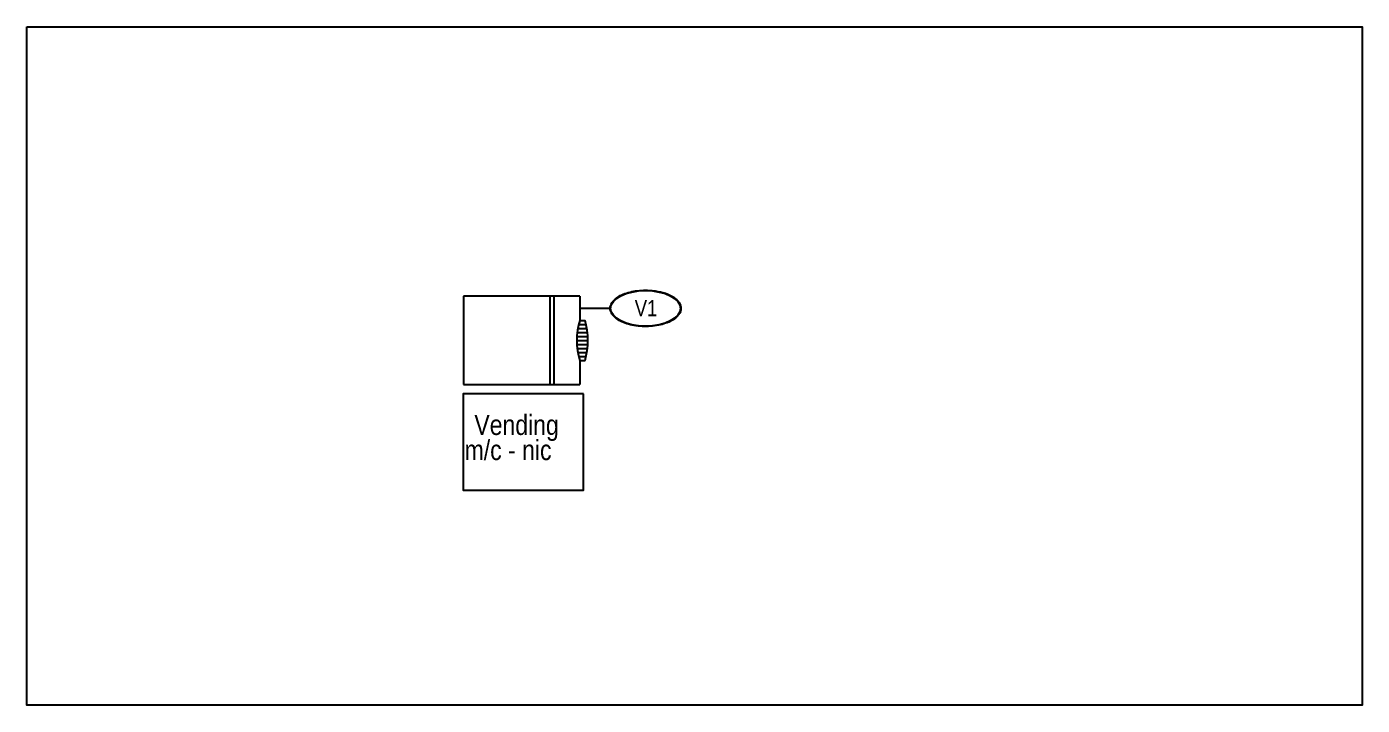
# Model space of a CAD drawing. Extents: x 1854 to 13881, y 653 to 2008.
# Drawn here: x 13547.9 to 13880.6, y 1133.5 to 1302.4 of the extents above; entities that cross this region are included whole.
import ezdxf
from ezdxf import colors
from ezdxf.entities.mleader import LeaderData, LeaderLine
from ezdxf.enums import TextEntityAlignment as Align
from ezdxf.math import Vec2, Vec3

# ---------------------------------------------------------------- set-up
doc = ezdxf.new("R2010")
doc.units = 0
doc.header["$LTSCALE"] = 0.5
doc.header["$MEASUREMENT"] = 0
for name, color, linetype in [('200', 8, 'Continuous'), ('204', 8, 'Continuous'), ('FS-EQPLAN', 8, 'Continuous'), ('FS-EQUIP', 8, 'Continuous')]:
    doc.layers.add(name, color=color, linetype=linetype)
doc.layers.add('FS-VIEWPORT', color=8, linetype='Continuous', plot=False)
doc.styles.get("Standard").update_dxf_attribs({"font": 'technic_.ttf', "height": 5})

# ---------------------------------------------------------------- blocks, each defined once
blk = doc.blocks.new('MNF025P')
at = {"layer": '200'}
for p, q in [((22, 0), (0, 0)), ((0, 0), (0, -29)), ((22, -29), (22, 0)), ((6, -29), (0, -29)), ((6, -29), (6, -29.5)), ((6, -29), (6, -30.28)), ((22, -29), (16, -29)), ((16, -29), (16, -29.5)), ((16, -29), (16, -30.28))]:
    blk.add_line(p, q, dxfattribs=at)
for centre, radius, start, end in [((11, -44.38), 16.18, 71.9958, 108.0042), ((11, -13.37), 17.63, 253.5233, 286.4767)]:
    blk.add_arc(centre, radius, start, end, dxfattribs=at)
at = {"layer": '204'}
for p, q in [((22, -21.5), (0, -21.5)), ((22, -22.5), (0, -22.5)), ((7, -28.71), (7, -30.54)), ((8, -28.49), (8, -30.74)), ((9, -28.33), (9, -30.89)), ((10, -28.24), (10, -30.97)), ((11, -28.21), (11, -31)), ((12, -28.24), (12, -30.97)), ((13, -28.33), (13, -30.89)), ((14, -28.49), (14, -30.74)), ((15, -28.71), (15, -30.54))]:
    blk.add_line(p, q, dxfattribs=at)
blk = doc.blocks.new('ITEM NUMBER')
at = {"layer": 'FS-EQPLAN', "linetype": 'Continuous', "transparency": 16777216}
blk.add_ellipse((-0.26, 0.57), major_axis=(-8.71, 0), ratio=0.506427, dxfattribs=at)
blk.add_open_spline([(-9.07, 0.57), (-9.07, 0.19), (-8.97, -0.19), (-8.44, -1.25), (-7.78, -1.89), (-5.97, -2.94), (-4.83, -3.35), (-2.3, -3.87), (-0.92, -3.98), (1.81, -3.87), (3.14, -3.65), (5.47, -2.93), (6.47, -2.43), (7.81, -1.33), (8.23, -0.77), (8.59, 0.31), (8.59, 0.82), (8.27, 1.8), (7.96, 2.27), (7.06, 3.14), (6.47, 3.53), (5.09, 4.19), (4.29, 4.47), (2.57, 4.87), (1.64, 5), (-0.62, 5.13), (-1.97, 5.05), (-4.47, 4.59), (-5.62, 4.22), (-7.48, 3.25), (-8.2, 2.65), (-8.91, 1.54), (-9.07, 1.06), (-9.07, 0.57)], degree=3, knots=[0, 0, 0, 0, 0.249186, 0.249186, 0.71657, 0.71657, 1.183954, 1.183954, 1.651338, 1.651338, 2.118721, 2.118721, 2.586105, 2.586105, 2.978476, 2.978476, 3.303272, 3.303272, 3.628068, 3.628068, 3.952865, 3.952865, 4.277661, 4.277661, 4.602457, 4.602457, 5.05749, 5.05749, 5.512523, 5.512523, 5.967556, 5.967556, 6.283185, 6.283185, 6.283185, 6.283185], dxfattribs=at)
blk.add_attdef('NUM', text='', height=4, dxfattribs=at).set_placement((-0.15, 0.61), align=Align.MIDDLE_CENTER)
blk = doc.blocks.new('_None')

msp = doc.modelspace()

# ---------------------------------------------------------------- linework, layer by layer
at = {"layer": 'FS-EQUIP'}
msp.add_lwpolyline([(13686.63, 1211.02), (13656.63, 1211.02), (13656.63, 1187.02), (13686.63, 1187.02)], close=True, dxfattribs=at)
at = {"layer": 'FS-VIEWPORT'}
msp.add_lwpolyline([(13547.94, 1302.4), (13880.56, 1302.4), (13880.56, 1133.48), (13547.94, 1133.48)], close=True, dxfattribs=at)

# ---------------------------------------------------------------- block references
at = {"layer": 'FS-EQUIP', "rotation": 90}
msp.add_blockref('MNF025P', (13656.72, 1213.3), dxfattribs=at)

# ---------------------------------------------------------------- texts
at = {"layer": 'FS-EQPLAN'}
for s, p in [('Vending', (13659.43, 1200.77)), ('m/c - nic', (13657, 1194.52))]:
    msp.add_text(s, height=5, dxfattribs=at).set_placement(p)

# ---------------------------------------------------------------- leaders
ml = msp.add_multileader_block('Standard', dxfattribs=at)
ml.set_content('ITEM NUMBER', color=3)
ml.set_attribute('NUM', 'V1', width=0)
ml.set_leader_properties(color=3)
ml.set_arrow_properties(name='NONE')
ml.build(insert=Vec2(0, 0))
ml.multileader.update_dxf_attribs({"text_right_attachment_type": 6, "dogleg_length": 2, "arrow_head_size": 4.25})
ctx = ml.context
ctx.base_point, ctx.char_height, ctx.arrow_head_size, ctx.landing_gap_size, ctx.plane_origin = Vec3(13693.27, 1232.3), 5, 4.25, 0.09, Vec3(13685.72, 1232.3)
ctx.right_attachment = 6
notes = []
notes.append((ctx, [(0, (1, 1, 0), (13691.27, 1232.3), (1, 0), 2, [(0, [(13685.72, 1232.3)], 0, [])])]))
ctx.block.insert = Vec3(13702.33, 1231.72)
for ctx, leaders in notes:
    for number, flags, end, landing, length, lines in leaders:
        leader = LeaderData()
        leader.index, (leader.has_last_leader_line, leader.has_dogleg_vector, leader.attachment_direction) = number, flags
        leader.last_leader_point, leader.dogleg_vector, leader.dogleg_length = Vec3(end), Vec3(landing), length
        for number, points, colour, breaks in lines:
            line = LeaderLine()
            line.index, line.vertices, line.color, line.breaks = number, Vec3.list(points), colors.encode_raw_color(colour), breaks
            leader.lines.append(line)
        ctx.leaders.append(leader)

doc.saveas('drawing.dxf')
